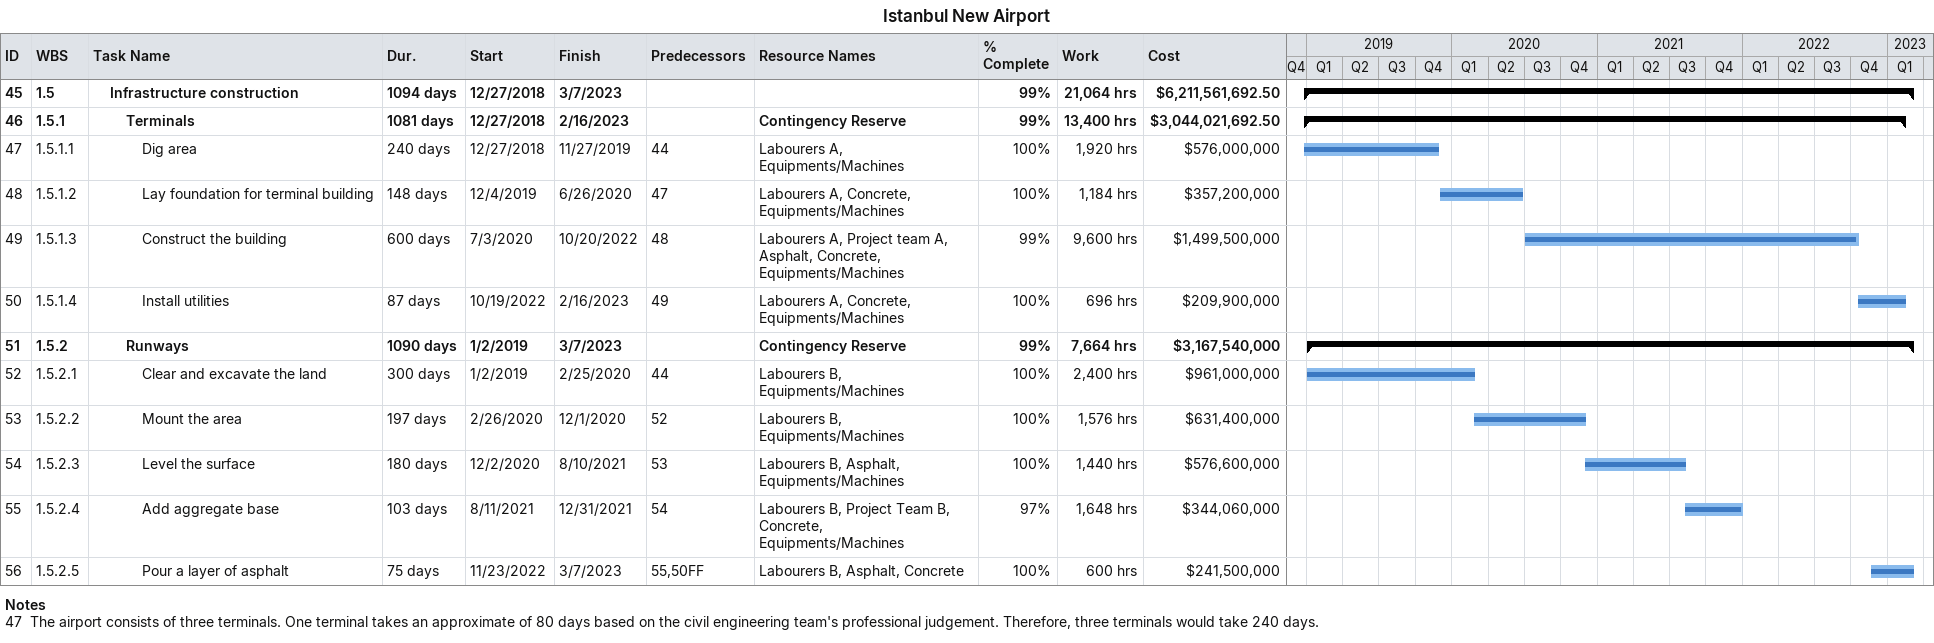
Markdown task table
Istanbul New Airport

| ID | WBS | Task | Duration | Start | Finish | Predecessors | Resources | % complete | Work (h) | Cost ($) |
|---|---|---|---|---|---|---|---|---|---|---|
| 45 | 1.5 | **Infrastructure construction** | 1094d | 2018-12-27 | 2023-03-07 |  |  | 99 | 21064 | 6211561692.50 |
| 46 | 1.5.1 | **Terminals** | 1081d | 2018-12-27 | 2023-02-16 |  | Contingency Reserve | 99 | 13400 | 3044021692.50 |
| 47 | 1.5.1.1 | Dig area | 240d | 2018-12-27 | 2019-11-27 | 44 | Labourers A, Equipments/Machines | 100 | 1920 | 576000000 |
| 48 | 1.5.1.2 | Lay foundation for terminal building | 148d | 2019-12-04 | 2020-06-26 | 47 | Labourers A, Concrete, Equipments/Machines | 100 | 1184 | 357200000 |
| 49 | 1.5.1.3 | Construct the building | 600d | 2020-07-03 | 2022-10-20 | 48 | Labourers A, Project team A, Asphalt, Concrete, Equipments/Machines | 99 | 9600 | 1499500000 |
| 50 | 1.5.1.4 | Install utilities | 87d | 2022-10-19 | 2023-02-16 | 49 | Labourers A, Concrete, Equipments/Machines | 100 | 696 | 209900000 |
| 51 | 1.5.2 | **Runways** | 1090d | 2019-01-02 | 2023-03-07 |  | Contingency Reserve | 99 | 7664 | 3167540000 |
| 52 | 1.5.2.1 | Clear and excavate the land | 300d | 2019-01-02 | 2020-02-25 | 44 | Labourers B, Equipments/Machines | 100 | 2400 | 961000000 |
| 53 | 1.5.2.2 | Mount the area | 197d | 2020-02-26 | 2020-12-01 | 52 | Labourers B, Equipments/Machines | 100 | 1576 | 631400000 |
| 54 | 1.5.2.3 | Level the surface | 180d | 2020-12-02 | 2021-08-10 | 53 | Labourers B, Asphalt, Equipments/Machines | 100 | 1440 | 576600000 |
| 55 | 1.5.2.4 | Add aggregate base | 103d | 2021-08-11 | 2021-12-31 | 54 | Labourers B, Project Team B, Concrete, Equipments/Machines | 97 | 1648 | 344060000 |
| 56 | 1.5.2.5 | Pour a layer of asphalt | 75d | 2022-11-23 | 2023-03-07 | 55, 50FF | Labourers B, Asphalt, Concrete | 100 | 600 | 241500000 |

Notes
- 47: The airport consists of three terminals. One terminal takes an approximate of 80 days based on the civil engineering team's professional judgement. Therefore, three terminals would take 240 days.
